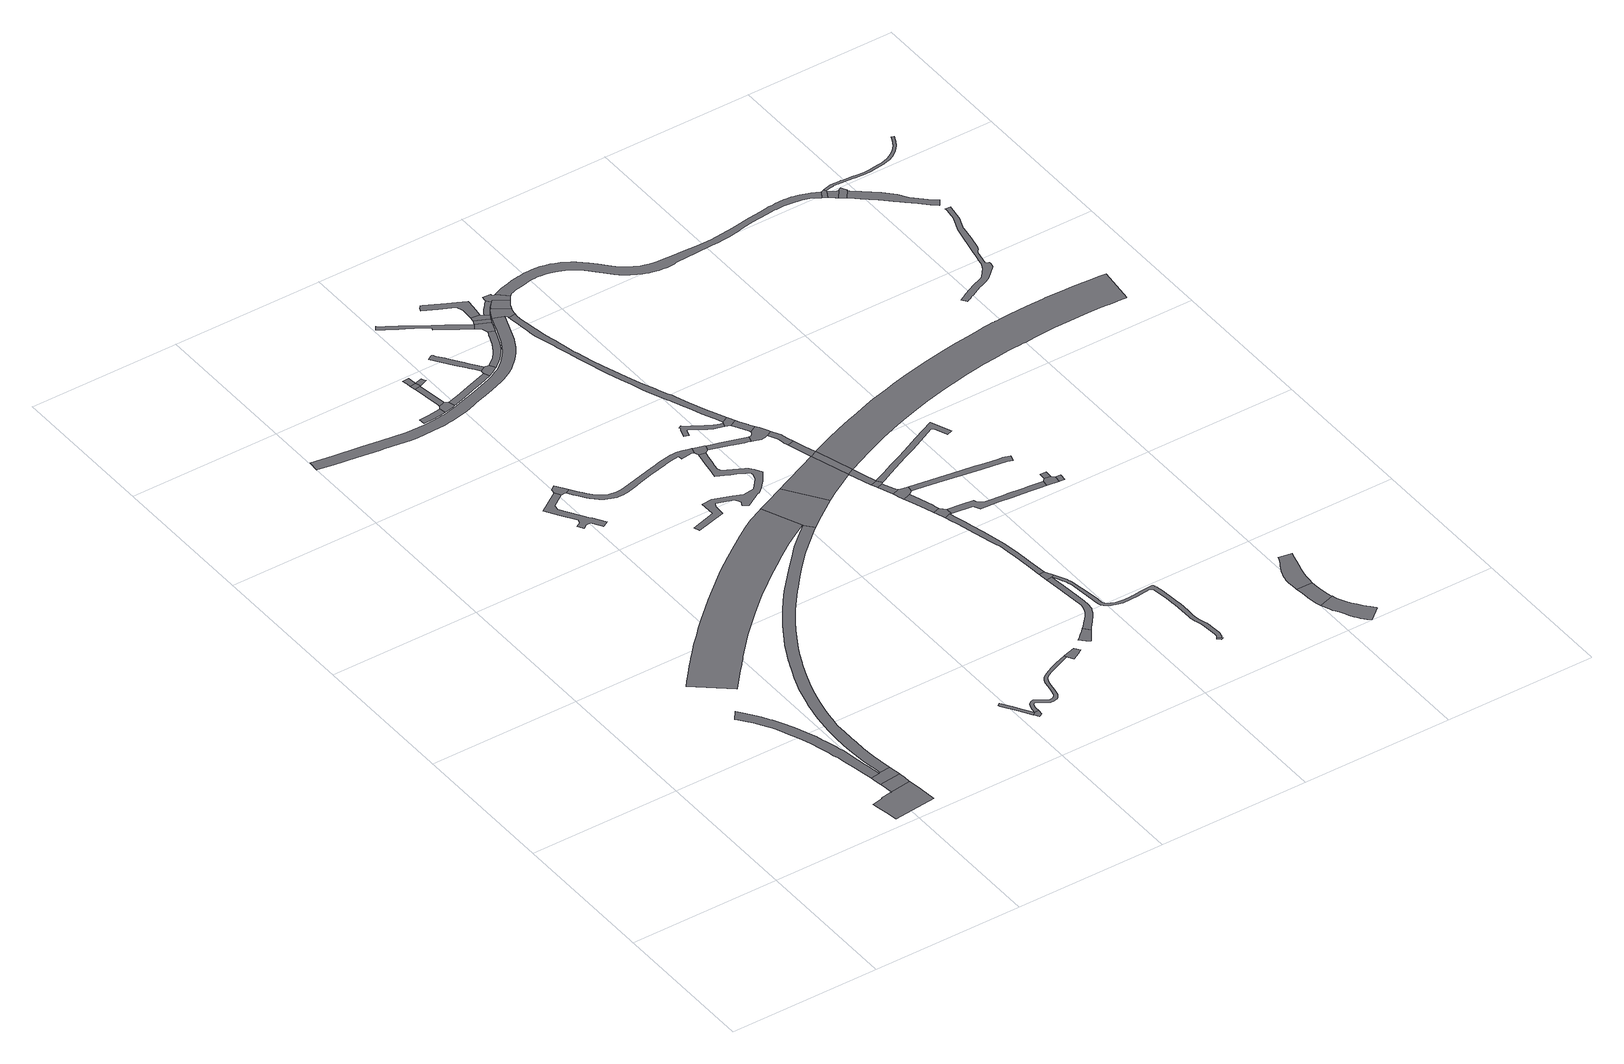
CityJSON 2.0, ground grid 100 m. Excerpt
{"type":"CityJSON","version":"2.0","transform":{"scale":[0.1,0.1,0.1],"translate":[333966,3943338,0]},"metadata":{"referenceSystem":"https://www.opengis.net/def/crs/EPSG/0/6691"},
"CityObjects":{
"road1":{"type":"Road","geometry":[{"type":"MultiSurface","lod":"1","boundaries":[[[0,1,2,3,4,5,6,7,8,9,10,11,12,13,14,15,16,17,18]]]}]},
"road2":{"type":"Road","geometry":[{"type":"MultiSurface","lod":"1","boundaries":[[[19,20,21,22,23,24,25,26,27,28,29,30,31,32,33,34,35,36,37,38,39,40,41,42,43,44,45,46,47,48,49,50,51,52,53,54,55,56,57,58,59,60,61,62]]]}]},
"road3":{"type":"Road","attributes":{"function":"1","RoadStructureAttribute.sectionType":"1"},"geometry":[{"type":"MultiSurface","lod":"1","boundaries":[[[7,63,64,65,66,67,68,8]]]}]},
"road4":{"type":"Road","geometry":[{"type":"MultiSurface","lod":"1","boundaries":[[[69,70,71,72,42,41,73,66,65,74,75]]]}]},
"road5":{"type":"Road","attributes":{"function":"1","RoadStructureAttribute.sectionType":"1"},"geometry":[{"type":"MultiSurface","lod":"1","boundaries":[[[76,77,78,79,80,81,82,83,84,85,86,87,88,89,90,91,92,93,94,95,96,97,98,99,100,101,102,103,104,105,106,107,108,109,110,111,112,113,114,115,116,117,118]]]}]},
"road6":{"type":"Road","attributes":{"function":"1","RoadStructureAttribute.sectionType":"1"},"geometry":[{"type":"MultiSurface","lod":"1","boundaries":[[[119,120,121,122,123,124,125,126,127,128,129,130,131,132,133,134,135,136,137,138,139,140,141,142,143,144,145,146,147,148,149,150,151,152,153,154,155,156,157,158,159,160,161,162,163,164,165,166,167,168,169,170,171,172,173,174,175,176,177,178,179,180,181,182,183,184,185,186,187,188,189,69,75]]]}]},
"road7":{"type":"Road","attributes":{"RoadStructureAttribute.sectionType":"1"},"geometry":[{"type":"MultiSurface","lod":"1","boundaries":[[[190,191,192,193,194,195,196,197,198,199,200,201,202,203,204,205,206,207]]]}]},
"road8":{"type":"Road","geometry":[{"type":"MultiSurface","lod":"1","boundaries":[[[208,207,206,209,210,211,212,213,214,215]]]}]},
"road9":{"type":"Road","attributes":{"RoadStructureAttribute.sectionType":"1"},"geometry":[{"type":"MultiSurface","lod":"1","boundaries":[[[216,217,218,219,220,221,222,223,224,225,226]]]}]},
"road10":{"type":"Road","attributes":{"RoadStructureAttribute.sectionType":"1"},"geometry":[{"type":"MultiSurface","lod":"1","boundaries":[[[227,228,229,230,231,232,233,234,235,236,237]]]}]},
"road11":{"type":"Road","geometry":[{"type":"MultiSurface","lod":"1","boundaries":[[[238,239,240,241,216,226]]]}]},
"road12":{"type":"Road","attributes":{"RoadStructureAttribute.sectionType":"1"},"geometry":[{"type":"MultiSurface","lod":"1","boundaries":[[[242,243,244,245,246,247,248,249,250,251,252,253,254,255,256,257,258,259,260,261,262,263,264,265,266,267,268,269,270,271,272,273,274,275,276,277,278,279,280,281,282,283,284,285,286,287,288,289,290,291,292,293,294,295,296,297,298,299,300,301,302,303,304,305,306,307,308,309,310,311,312,313,314,315,316,317,318,319,320,321,322,323]]]}]},
"road13":{"type":"Road","geometry":[{"type":"MultiSurface","lod":"1","boundaries":[[[324,325,326,231,230,327,328,329]]]}]},
"road14":{"type":"Road","attributes":{"RoadStructureAttribute.sectionType":"1"},"geometry":[{"type":"MultiSurface","lod":"1","boundaries":[[[330,331,332,333,326,325,334,335]]]}]},
"road15":{"type":"Road","geometry":[{"type":"MultiSurface","lod":"1","boundaries":[[[334,336,337,338,335]]]}]},
"road16":{"type":"Road","attributes":{"RoadStructureAttribute.sectionType":"1"},"geometry":[{"type":"MultiSurface","lod":"1","boundaries":[[[339,340,341,342,338,337]]]}]},
"road17":{"type":"Road","geometry":[{"type":"MultiSurface","lod":"1","boundaries":[[[336,343,344,345,346,337]]]}]},
"road18":{"type":"Road","attributes":{"RoadStructureAttribute.sectionType":"1"},"geometry":[{"type":"MultiSurface","lod":"1","boundaries":[[[347,348,349,350,351,352,353,354,355,356,357,358,359,360,361,362,363,364,365,366,367,368,369,370,371,372,373,374,375,376,377,378,379,380,381,216,241,382,383,384,385,386,387,388,389,390,391,392,393,394,395,396,397,398,399,400,401,402,403,404,405,406,407,408,409,410,411]]]}]},
"road19":{"type":"Road","attributes":{"RoadStructureAttribute.sectionType":"1"},"geometry":[{"type":"MultiSurface","lod":"1","boundaries":[[[211,412,413,414,415,416,417,418,419,420,421,422,423,424,425,426,427,428,429,430,431,432,433,434,435,436,437,438,439,440,441,442,443,444,445,446,447,448,449,450,451,452,453,454,455,456,457,458,459,460,461,462,463,464,465,466,467,468,469,470,471,472,473,212]]]}]},
"road20":{"type":"Road","attributes":{"RoadStructureAttribute.sectionType":"1"},"geometry":[{"type":"MultiSurface","lod":"1","boundaries":[[[474,475,476,477,478,479,480,481,482,483,484,485,324,329]]]}]},
"road21":{"type":"Road","attributes":{"RoadStructureAttribute.sectionType":"1"},"geometry":[{"type":"MultiSurface","lod":"1","boundaries":[[[486,487,488,489,490,491,492,493,494,495,496,497,498,499,500,501,502,503]]]}]},
"road22":{"type":"Road","geometry":[{"type":"MultiSurface","lod":"1","boundaries":[[[504,505,506,507,508,509,510,511,512,513,514,515,516,517,518,519,520,521,522,523,524,525,526,527,528,529,530,531,532,533,534,535,536,537,538,539,540,541,542,543,544,545,546,547,548,549,550]]]}]},
"road23":{"type":"Road","geometry":[{"type":"MultiSurface","lod":"1","boundaries":[[[502,481,480,551,552,553,554,503]]]}]},
"road24":{"type":"Road","geometry":[{"type":"MultiSurface","lod":"1","boundaries":[[[555,556,557,558,347,411,559]]]}]},
"road25":{"type":"Road","attributes":{"RoadStructureAttribute.sectionType":"1"},"geometry":[{"type":"MultiSurface","lod":"1","boundaries":[[[560,561,562,563,564,565,566,567,568,569,570,571,572,573,574,575,576,577,578,579,580,581,582,583,584,585,586,587,588]]]}]},
"road26":{"type":"Road","geometry":[{"type":"MultiSurface","lod":"1","boundaries":[[[589,76,118,590,591,592,157,156,593,594,595,596]]]}]},
"road27":{"type":"Road","attributes":{"RoadStructureAttribute.sectionType":"1"},"geometry":[{"type":"MultiSurface","lod":"1","boundaries":[[[597,598,599,600,601,602,603,604,605,606,607,608,609,610,611,612,613,614,615,616,617,618,619,620,621,622,554,553]]]}]},
"road28":{"type":"Road","geometry":[{"type":"MultiSurface","lod":"1","boundaries":[[[623,624,446,445,625,550,549,626,627]]]}]},
"road29":{"type":"Road","geometry":[{"type":"MultiSurface","lod":"1","boundaries":[[[628,629,630,631,632,633,634,635,636,637,638]]]}]},
"road30":{"type":"Road","attributes":{"RoadStructureAttribute.sectionType":"1"},"geometry":[{"type":"MultiSurface","lod":"1","boundaries":[[[639,640,641,642,643,644,645,646,647,648,649,650,651,652,653,654,655,656,657]]]}]},
"road31":{"type":"Road","geometry":[{"type":"MultiSurface","lod":"1","boundaries":[[[588,587,658,609,608,659,660]]]}]},
"road32":{"type":"Road","attributes":{"RoadStructureAttribute.sectionType":"1"},"geometry":[{"type":"MultiSurface","lod":"1","boundaries":[[[626,661,662,663,664,665,666,667,668,669,670,671,627]]]}]},
"road33":{"type":"Road","attributes":{"RoadStructureAttribute.sectionType":"1"},"geometry":[{"type":"MultiSurface","lod":"1","boundaries":[[[672,673,588,660]]]}]},
"road34":{"type":"Road","attributes":{"RoadStructureAttribute.sectionType":"1"},"geometry":[{"type":"MultiSurface","lod":"1","boundaries":[[[674,675,676,677,678,679,680,681,682,683,684,685,686,687,688,689,690,691,692,693,694,695,696,697,698,699,700]]]}]},
"road35":{"type":"Road","geometry":[{"type":"MultiSurface","lod":"1","boundaries":[[[656,701,673,672,702,703,704,657]]]}]},
"road36":{"type":"Road","attributes":{"function":"1","RoadStructureAttribute.sectionType":"1"},"geometry":[{"type":"MultiSurface","lod":"1","boundaries":[[[595,705,706,707,708,709,710,711,712,708,713,714,715,716,596]]]}]},
"road37":{"type":"Road","attributes":{"RoadStructureAttribute.sectionType":"1"},"geometry":[{"type":"MultiSurface","lod":"1","boundaries":[[[717,718,719,720,721,722,723,704,703,724,725,726,727,728,729,730]]]}]},
"road38":{"type":"Road","geometry":[{"type":"MultiSurface","lod":"1","boundaries":[[[731,732,733,323,322,734,735,736,737,738,739,740,741,742,743]]]}]},
"road39":{"type":"Road","attributes":{"RoadStructureAttribute.sectionType":"1"},"geometry":[{"type":"MultiSurface","lod":"1","boundaries":[[[744,745,746,747,748,749,750,751,752,753,754,755,756,757,758,759,760,761,762,763,764,765,766,767,768,769,770,771,772,773,774,739,738,775,776,777,778,779,780,781,782,783,784,785,786,787,788,789,790,791,792,793,794,795,796,797,798,799,800,801,802,803,804,805,806,807,808,809,810,811,812,813,814,815]]]}]},
"road40":{"type":"Road","geometry":[{"type":"MultiSurface","lod":"1","boundaries":[[[699,816,817,818,815,814,819,820,821,700]]]}]},
"road41":{"type":"Road","attributes":{"RoadStructureAttribute.sectionType":"1"},"geometry":[{"type":"MultiSurface","lod":"1","boundaries":[[[822,823,824,825,817,816,826,827,828,829]]]}]},
"road42":{"type":"Road","geometry":[{"type":"MultiSurface","lod":"1","boundaries":[[[830,831,832,822,829,833,834,835,836,837,838,839,666,665,840,841,842,843]]]}]},
"road43":{"type":"Road","geometry":[{"type":"MultiSurface","lod":"1","boundaries":[[[844,845,846,847,848,849,850]]]}]},
"road44":{"type":"Road","attributes":{"RoadStructureAttribute.sectionType":"1"},"geometry":[{"type":"MultiSurface","lod":"1","boundaries":[[[851,852,853,854,855,856,857,743,742]]]}]},
"road45":{"type":"Road","attributes":{"RoadStructureAttribute.sectionType":"1"},"geometry":[{"type":"MultiSurface","lod":"1","boundaries":[[[849,848,858,859,860,861,862,863,864,865,866,867,868,869,870,628,638,871,872,873,874,875,876,877,878,879,880,881,882,883,884,849,885,886,887,888,889,890,891,892,893,894,895,896,897,898,899,900,901,902,903,904,905,906,907,908,909,910,911,912,913,914,915,916,917,918,919,920,921,922,923,924,925,926,927,928,929,930,931,932,933,934,935,936,937,938,939,940,941,942,943,944,945,946,947,948,949,950,951,952,953,954,955,956,957,958,959,960,961,962,963,964,965,966,967,968,969,970,971,972,973,974,975,976,977,978,979,980,981,982,983,984,985,986,987,988,850]]]}]},
"road46":{"type":"Road","attributes":{"RoadStructureAttribute.sectionType":"1"},"geometry":[{"type":"MultiSurface","lod":"1","boundaries":[[[989,990,991,992,993,994,995,996,997,998,999,1000,845,844,1001,1002,1003,1004,1005,1006,1007,1008,1009,1010,1011,1012]]]}]},
"road47":{"type":"Road","attributes":{"RoadStructureAttribute.sectionType":"1"},"geometry":[{"type":"MultiSurface","lod":"1","boundaries":[[[1013,1014,1015,1016,843,842,1017,1018,1019,1020]]]}]},
"road48":{"type":"Road","attributes":{"RoadStructureAttribute.sectionType":"7"},"geometry":[{"type":"MultiSurface","lod":"1","boundaries":[[[1021,1022,713,1023,1024,1025,1013,1020]]]}]},
"road49":{"type":"Road","geometry":[{"type":"MultiSurface","lod":"1","boundaries":[[[1026,1027,1028,1029,1030,1031,1032,1033,1034,730,729,1035,855,854,1036,1037,1038]]]}]},
"road50":{"type":"Road","geometry":[{"type":"MultiSurface","lod":"1","boundaries":[[[712,1023,713,708]]]}]},
"road51":{"type":"Road","geometry":[{"type":"MultiSurface","lod":"1","boundaries":[[[709,1039,1040,1041,1042,1043,710]]]}]},
"road52":{"type":"Road","attributes":{"RoadStructureAttribute.sectionType":"1"},"geometry":[{"type":"MultiSurface","lod":"1","boundaries":[[[1044,1045,1046,1042,1041,1047]]]}]},
"road53":{"type":"Road","attributes":{"RoadStructureAttribute.sectionType":"1"},"geometry":[{"type":"MultiSurface","lod":"1","boundaries":[[[1048,1049,1050,1051,1052,1053,1054,1055,1056]]]}]},
"road54":{"type":"Road","geometry":[{"type":"MultiSurface","lod":"1","boundaries":[[[1011,1057,1058,1052,1051,1059,1012]]]}]},
"road55":{"type":"Road","geometry":[{"type":"MultiSurface","lod":"1","boundaries":[[[1060,1061,1048,1056,1062,1063,1064,1065,1044,1047]]]}]},
"road56":{"type":"Road","geometry":[{"type":"MultiSurface","lod":"1","boundaries":[[[1066,1067,932,931,1068,1069]]]}]},
"road57":{"type":"Road","attributes":{"RoadStructureAttribute.sectionType":"1"},"geometry":[{"type":"MultiSurface","lod":"1","boundaries":[[[1070,1071,1072,1073,1074,1075,1076,1077,1078,1079,1080,1058,1057,1081,1082,1083,1084,1085,1086,1087,1088,1089,1090]]]}]},
"road58":{"type":"Road","attributes":{"RoadStructureAttribute.sectionType":"1"},"geometry":[{"type":"MultiSurface","lod":"1","boundaries":[[[1043,1091,1092,1093,1094,1095,1096,1097,1098,1099,1100,1101,1102,1103,1104,1105,1106,1107,1108,710]]]}]},
"road59":{"type":"Road","attributes":{"RoadStructureAttribute.sectionType":"1"},"geometry":[{"type":"MultiSurface","lod":"1","boundaries":[[[1063,1109,1110,1111,1112,1113,1114,1115,1116,1117,1118,1119,1120,1121,1122,1123,1064]]]}]},
"road60":{"type":"Road","geometry":[{"type":"MultiSurface","lod":"1","boundaries":[[[1124,1125,1126,1127,1128,1070,1090,1129]]]}]},
"road61":{"type":"Road","geometry":[{"type":"MultiSurface","lod":"1","boundaries":[[[1130,1131,1126,1125]]]}]},
"road62":{"type":"Road","attributes":{"RoadStructureAttribute.sectionType":"1"},"geometry":[{"type":"MultiSurface","lod":"1","boundaries":[[[1132,1133,1134,1124,1129]]]}]},
"road63":{"type":"Road","attributes":{"function":"2"},"geometry":[{"type":"MultiSurface","lod":"1","boundaries":[[[1135,1136,1137,1138,1139,1140,1141,1142,1143,1144,1145,1146,1147,1148]]]}]},
"road64":{"type":"Road","attributes":{"function":"2","RoadStructureAttribute.sectionType":"7"},"geometry":[{"type":"MultiSurface","lod":"1","boundaries":[[[1149,1150,1151,1152,1153,1154,1155,1156,1157,1158,1159,1160,1161,1162,1163,1164,1165,1166,1167,1168,1169,1170,1171,1172,1173,1174,1143,1142]]]}]},
"road65":{"type":"Road","attributes":{"function":"2","RoadStructureAttribute.sectionType":"7"},"geometry":[{"type":"MultiSurface","lod":"1","boundaries":[[[1175,1176,1177,1178,1179,1180,1181,1182,1183,1184,1185,1186,1187,1188,1189,1190,1148,1147,1191,1192,1193,1194,1195,1196,1197,1198]]]}]},
"road66":{"type":"Road","attributes":{"RoadStructureAttribute.sectionType":"1"},"geometry":[{"type":"MultiSurface","lod":"1","boundaries":[[[1199,1200,1201,1202,1203,1204,1205,1206,1207,1208,1209,1210,1211,1212,1213,1214,1215,1216,1217,1218,1219,1220,1221,1222,1223,1224,1225,1226,1227,1228,1229,1230,1231,1232,1233,1234,1235,1236,1237,1238,1239,1240,1241,1242,1243,1244,1245,1246,1247,1248,1249,1250,1251,1252,1253,1254,1255,1256,1257,1258,1259,1260,1261,1262,1263,1264,1265,1266,1267,1268,1269,1270,1271,1272,1273,1274,1275,1276,1277,1278,1279,1280,1281,1282,1283,1284,1285,1286,1287,1288,1289,1290,1291,1292,1293,1294,1295,1296,1297,1298,1299,1300,1301,1302,1303,1304,1305,1306,1307,1308,1309,1310,1311,1312,1313,1314,1315,1316,1317,1318,1319,1320,1321,1322,1323,1324,1325,1026,1038]]]}]},
"road67":{"type":"Road","attributes":{"function":"1","RoadStructureAttribute.sectionType":"1"},"geometry":[{"type":"MultiSurface","lod":"1","boundaries":[[[1326,1327,1328,1329,1330,1331,1332,1333,1334,1335,1336,1337,1338,1339,1340,1341,1342,1343,1344,1345,1346,1347,1348,1349,1350,1351,1352,1353,1354,1355,1356,1357,1358,1359,1360,1361,1023,712,1362,1363,1364,1365,1366,1367,1368,1369,1370,1371,1372,1373,1374,1375,1376,1377,1378,1379,1380,1381,1382,1383,1384,1385,1386,1387,1388,1389,1390,1391,1392,1393,1394,1395,1396]]]}]},
"road68":{"type":"Road","geometry":[{"type":"MultiSurface","lod":"1","boundaries":[[[1397,1398,1399,1264,1263,1400,1401]]]}]},
"road69":{"type":"Road","attributes":{"RoadStructureAttribute.sectionType":"1"},"geometry":[{"type":"MultiSurface","lod":"1","boundaries":[[[1400,1402,1403,1404,1405,1406,1407,1408,1401]]]}]},
"road70":{"type":"Road","attributes":{"RoadStructureAttribute.sectionType":"1"},"geometry":[{"type":"MultiSurface","lod":"1","boundaries":[[[1409,1410,1411,1412,1413,1414,1415,1416,1417,1418,1419,1420,1421,1422,1423,1424,1425,1426,1427,1428,1429,1430,1431,1432,1433,1434,1435,1436,1437,1438,1439,1440,1441,1442,1443,1444,1445,1446,1447,1448,1449,1450,1451,1452,1453,1454,1455,1456,1457,1458,1459,1460,1461,1462,1463,1464,1465,1466,1467,1468,1469,1470,1471,1472,1473]]]}]},
"road71":{"type":"Road","geometry":[{"type":"MultiSurface","lod":"1","boundaries":[[[1474,1475,1476,1477,1478,1407,1406,1479,1480,1481]]]}]},
"road72":{"type":"Road","attributes":{"RoadStructureAttribute.sectionType":"1"},"geometry":[{"type":"MultiSurface","lod":"1","boundaries":[[[1480,1482,1483,1484,1485,1486,1487,1488,1489,1490,1491,1492,1493,1494,1495,1496,1497,1498,1499,1500,1501,1502,1503,1504,1505,1506,1481]]]}]},
"road73":{"type":"Road","attributes":{"RoadStructureAttribute.sectionType":"1"},"geometry":[{"type":"MultiSurface","lod":"1","boundaries":[[[1507,1508,1509,1510,1511,1512,1513,1514,1515,1516,1517,1518,1519,1520,1521,1522,1523,1524,1525,1526,1527,1528,1529,1530,1531,1532,1533,1534,1535,1536,1537,1538,1539,1540,1541,1542,1543,1544,1545,1546,1547,1548,1549,1550,1551,1552,1553,1554,1555,1398,1397]]]}]}
},
"vertices":[
[857,251,0],[865,207,0],[874,147,0],[885,72,0],[886,66,0],[1172,99,0],[1159,212,0],[1148,303,0],[1009,287,0],[1007,282,0],[1005,281,0],[1002,281,0],[1000,283,0],[929,271,0],[930,267,0],[930,264,0],[928,263,0],[926,263,0],[924,264,0],
[653,1345,0],[666,1330,0],[694,1296,0],[723,1257,0],[748,1219,0],[771,1179,0],[772,1178,0],[792,1139,0],[811,1101,0],[829,1056,0],[849,1008,0],[864,967,0],[882,915,0],[903,847,0],[918,788,0],[923,765,0],[926,754,0],[932,731,0],[935,720,0],[946,664,0],[963,580,0],[974,516,0],[984,457,0],[1047,467,0],[1040,509,0],[1034,548,0],[1027,582,0],[1018,639,0],[1005,725,0],[998,755,0],[992,780,0],[987,802,0],[965,881,0],[957,904,0],[944,949,0],[921,1013,0],[890,1089,0],[857,1157,0],[826,1217,0],[816,1233,0],[791,1277,0],[760,1322,0],[725,1369,0],[696,1403,0],
[1146,319,0],[1144,350,0],[1140,392,0],[997,379,0],[1001,357,0],[1008,297,0],
[1057,468,0],[1056,466,0],[1052,465,0],[1049,466,0],[988,434,0],[1139,398,0],[1129,477,0],
[1881,2842,0],[1865,2835,0],[1777,2794,0],[1717,2758,0],[1637,2704,0],[1536,2632,0],[1472,2587,0],[1372,2513,0],[1200,2368,0],[1158,2332,0],[1098,2276,0],[1023,2207,0],[960,2147,0],[914,2101,0],[855,2042,0],[804,1988,0],[768,1949,0],[762,1942,0],[719,1893,0],[676,1844,0],[628,1789,0],[600,1754,0],[826,1566,0],[880,1629,0],[934,1691,0],[971,1732,0],[983,1747,0],[1006,1772,0],[1018,1787,0],[1117,1893,0],[1159,1937,0],[1259,2033,0],[1299,2072,0],[1369,2134,0],[1430,2188,0],[1492,2238,0],[1565,2295,0],[1659,2366,0],[1732,2419,0],[1829,2486,0],[1904,2533,0],[1984,2582,0],[1991,2585,0],
[1118,555,0],[1111,612,0],[1104,706,0],[1103,777,0],[1103,823,0],[1103,894,0],[1104,965,0],[1112,1028,0],[1118,1071,0],[1127,1123,0],[1143,1196,0],[1155,1244,0],[1174,1313,0],[1194,1372,0],[1221,1445,0],[1236,1481,0],[1262,1541,0],[1265,1548,0],[1298,1616,0],[1305,1632,0],[1325,1673,0],[1355,1725,0],[1392,1787,0],[1408,1816,0],[1452,1883,0],[1472,1912,0],[1494,1943,0],[1507,1961,0],[1540,2005,0],[1619,2102,0],[1647,2135,0],[1709,2205,0],[1755,2257,0],[1855,2362,0],[1868,2372,0],[1947,2444,0],[2011,2498,0],[2042,2523,0],[1994,2581,0],[1910,2509,0],[1839,2445,0],[1767,2369,0],[1707,2307,0],[1558,2143,0],[1504,2077,0],[1454,2012,0],[1372,1895,0],[1325,1819,0],[1279,1741,0],[1234,1653,0],[1217,1616,0],[1201,1582,0],[1199,1577,0],[1174,1517,0],[1150,1460,0],[1127,1401,0],[1114,1363,0],[1083,1246,0],[1073,1210,0],[1064,1165,0],[1056,1122,0],[1048,1075,0],[1044,1040,0],[1034,952,0],[1029,863,0],[1028,799,0],[1028,794,0],[1029,734,0],[1038,614,0],[1046,558,0],[1051,516,0],
[850,3541,0],[905,3455,0],[966,3358,0],[959,3331,0],[927,3312,0],[951,3278,0],[980,3297,0],[1009,3295,0],[1035,3254,0],[1048,3234,0],[1053,3226,0],[1093,3251,0],[1043,3326,0],[1036,3336,0],[927,3504,0],[929,3540,0],[1019,3603,0],[995,3640,0],
[1001,3673,0],[1029,3603,0],[1039,3603,0],[1052,3601,0],[1083,3622,0],[1076,3632,0],[1040,3683,0],[1032,3695,0],
[2099,415,0],[2051,487,0],[2023,531,0],[2009,556,0],[1987,584,0],[1979,597,0],[1969,590,0],[1961,585,0],[1968,574,0],[2030,475,0],[2077,401,0],
[820,4594,0],[853,4597,0],[889,4601,0],[908,4605,0],[900,4649,0],[876,4645,0],[842,4641,0],[816,4637,0],[810,4636,0],[750,4633,0],[751,4590,0],
[2081,396,0],[2100,365,0],[2124,380,0],[2126,414,0],
[1612,5133,0],[1597,5094,0],[1582,5049,0],[1578,5038,0],[1564,5002,0],[1543,4953,0],[1520,4909,0],[1500,4876,0],[1476,4845,0],[1457,4823,0],[1431,4798,0],[1417,4786,0],[1405,4776,0],[1375,4754,0],[1351,4741,0],[1320,4725,0],[1281,4708,0],[1223,4689,0],[1152,4665,0],[1052,4633,0],[996,4614,0],[936,4599,0],[892,4590,0],[878,4589,0],[860,4587,0],[832,4583,0],[820,4582,0],[746,4578,0],[665,4580,0],[612,4581,0],[541,4590,0],[463,4601,0],[328,4621,0],[155,4646,0],[9,4669,0],[3,4592,0],[9,4592,0],[110,4575,0],[258,4553,0],[405,4533,0],[426,4531,0],[569,4509,0],[594,4507,0],[629,4504,0],[684,4503,0],[760,4505,0],[791,4505,0],[845,4509,0],[882,4514,0],[896,4516,0],[954,4529,0],[1015,4542,0],[1051,4555,0],[1058,4557,0],[1075,4563,0],[1103,4572,0],[1154,4589,0],[1165,4592,0],[1248,4621,0],[1296,4637,0],[1330,4650,0],[1358,4661,0],[1381,4673,0],[1408,4687,0],[1423,4697,0],[1433,4705,0],[1445,4713,0],[1464,4728,0],[1493,4755,0],[1500,4762,0],[1516,4777,0],[1533,4797,0],[1551,4821,0],[1568,4844,0],[1568,4845,0],[1582,4864,0],[1593,4883,0],[1603,4901,0],[1615,4926,0],[1661,5045,0],[1693,5130,0],[1622,5159,0],
[977,4666,0],[955,4682,0],[915,4669,0],[932,4609,0],[973,4619,0],[991,4625,0],
[891,4856,0],[900,4787,0],[905,4745,0],[914,4687,0],[928,4881,0],[888,4875,0],
[933,4885,0],[921,4919,0],[882,4914,0],
[920,4930,0],[916,4981,0],[873,4978,0],[878,4942,0],
[985,4906,0],[982,4912,0],[972,4936,0],[938,4925,0],
[2533,743,0],[2459,714,0],[2453,712,0],[2434,703,0],[2414,694,0],[2378,677,0],[2341,656,0],[2334,652,0],[2327,646,0],[2320,638,0],[2314,628,0],[2308,614,0],[2304,602,0],[2298,566,0],[2290,530,0],[2281,492,0],[2278,482,0],[2273,475,0],[2266,469,0],[2259,465,0],[2247,462,0],[2239,462,0],[2229,464,0],[2218,468,0],[2172,504,0],[2163,509,0],[2156,510,0],[2151,510,0],[2145,510,0],[2135,505,0],[2126,499,0],[2117,489,0],[2113,481,0],[2107,468,0],[2102,446,0],[2127,450,0],[2132,469,0],[2134,474,0],[2137,479,0],[2143,482,0],[2148,485,0],[2155,486,0],[2160,484,0],[2198,454,0],[2212,445,0],[2226,438,0],[2232,436,0],[2241,435,0],[2249,436,0],[2263,438,0],[2275,443,0],[2284,449,0],[2291,458,0],[2300,472,0],[2311,518,0],[2321,587,0],[2329,611,0],[2337,626,0],[2342,633,0],[2349,638,0],[2364,647,0],[2385,659,0],[2410,671,0],[2435,682,0],[2540,725,0],
[1076,3565,0],[1095,3538,0],[1117,3506,0],[1123,3498,0],[1135,3483,0],[1154,3463,0],[1174,3445,0],[1199,3428,0],[1215,3420,0],[1235,3412,0],[1252,3406,0],[1269,3402,0],[1283,3400,0],[1310,3399,0],[1357,3408,0],[1361,3409,0],[1375,3412,0],[1391,3416,0],[1426,3426,0],[1458,3435,0],[1510,3450,0],[1561,3463,0],[1606,3473,0],[1629,3479,0],[1647,3483,0],[1687,3492,0],[1719,3499,0],[1747,3504,0],[1772,3506,0],[1775,3479,0],[1828,3486,0],[1847,3487,0],[1862,3483,0],[1863,3481,0],[1876,3522,0],[1855,3528,0],[1825,3536,0],[1791,3543,0],[1783,3544,0],[1776,3544,0],[1769,3544,0],[1761,3544,0],[1736,3542,0],[1713,3539,0],[1679,3533,0],[1646,3526,0],[1620,3520,0],[1595,3513,0],[1345,3449,0],[1324,3445,0],[1297,3444,0],[1277,3445,0],[1264,3447,0],[1245,3451,0],[1226,3458,0],[1220,3461,0],[1204,3473,0],[1184,3489,0],[1168,3505,0],[1145,3534,0],[1130,3553,0],[1112,3579,0],
[1052,4645,0],[1084,4655,0],[1152,4678,0],[1184,4689,0],[1224,4702,0],[1270,4718,0],[1307,4732,0],[1293,4771,0],[1284,4768,0],[1176,4732,0],[1114,4710,0],[1052,4691,0],
[1289,4878,0],[1273,4900,0],[1261,4917,0],[1252,4930,0],[1204,4996,0],[1191,5014,0],[1159,5058,0],[1150,5071,0],[1144,5078,0],[1134,5072,0],[1109,5055,0],[1133,5025,0],[1202,4927,0],[1247,4866,0],[1254,4857,0],[1275,4827,0],[1297,4798,0],[1331,4818,0],
[1858,3362,0],[1846,3289,0],[1841,3260,0],[1840,3255,0],[1837,3239,0],[1864,3226,0],[1878,3218,0],[1885,3215,0],[1921,3198,0],[1951,3184,0],[1998,3158,0],[2024,3145,0],[2028,3128,0],[2015,3088,0],[2012,3085,0],[1954,3018,0],[1880,3005,0],[1818,3031,0],[1703,3077,0],[1631,3070,0],[1633,2968,0],[1470,2919,0],[1482,2880,0],[1682,2935,0],[1684,3008,0],[1697,3034,0],[1808,2996,0],[1827,2960,0],[1814,2930,0],[1846,2905,0],[1954,2970,0],[1958,2967,0],[1996,3000,0],[2039,3048,0],[2042,3053,0],[2085,3115,0],[2060,3163,0],[2039,3188,0],[2022,3197,0],[1898,3260,0],[1886,3286,0],[1894,3323,0],[1898,3341,0],[1910,3407,0],[1913,3417,0],[1918,3443,0],[1874,3451,0],
[1336,4747,0],[1373,4769,0],[1384,4777,0],[1360,4812,0],
[2611,712,0],[2641,732,0],[2618,767,0],[2538,745,0],[2564,685,0],
[1476,5189,0],[1439,5214,0],[1435,5216,0],[1409,5233,0],[1387,5248,0],[1366,5261,0],[1336,5280,0],[1305,5300,0],[1301,5302,0],[1218,5356,0],[1183,5380,0],[1144,5405,0],[1117,5420,0],[1080,5445,0],[1061,5457,0],[1034,5477,0],[1015,5451,0],[1061,5421,0],[1127,5381,0],[1161,5363,0],[1206,5338,0],[1290,5284,0],[1283,5264,0],[1375,5205,0],[1413,5181,0],[1472,5143,0],[1479,5138,0],[1483,5135,0],[1506,5171,0],
[1947,2870,0],[1993,2585,0],[1994,2584,0],[1995,2582,0],[2082,2555,0],[2161,2614,0],[2253,2677,0],[2078,2929,0],
[1395,4784,0],[1402,4790,0],[1418,4803,0],[1444,4826,0],[1467,4851,0],[1484,4872,0],[1505,4904,0],[1519,4929,0],[1532,4955,0],[1558,5017,0],[1570,5050,0],[1572,5055,0],[1531,5070,0],[1524,5052,0],[1520,5043,0],[1508,5014,0],[1497,4987,0],[1487,4964,0],[1472,4936,0],[1454,4906,0],[1438,4883,0],[1426,4868,0],[1417,4858,0],[1411,4853,0],[1404,4847,0],[1388,4833,0],
[1946,3501,0],[1895,3516,0],[1876,3458,0],[1943,3460,0],[1955,3498,0],
[2762,887,0],[2744,870,0],[2730,857,0],[2709,838,0],[2694,824,0],[2690,821,0],[2684,816,0],[2715,784,0],[2738,767,0],[2756,792,0],[2797,849,0],
[1591,5274,0],[1595,5305,0],[1600,5366,0],[1573,5379,0],[1545,5393,0],[1493,5418,0],[1395,5465,0],[1364,5481,0],[1350,5488,0],[1344,5477,0],[1340,5475,0],[1333,5460,0],[1327,5448,0],[1419,5403,0],[1513,5357,0],[1524,5326,0],[1529,5312,0],[1524,5230,0],[1584,5225,0],
[1518,5113,0],[1576,5066,0],[1601,5128,0],
[2073,3420,0],[2093,3414,0],[2154,3394,0],[2171,3389,0],[2192,3383,0],[2205,3424,0],[2195,3427,0],[2192,3428,0],[2092,3458,0],[2035,3475,0],[1999,3485,0],
[1613,5156,0],[1519,5200,0],
[2150,3610,0],[2141,3614,0],[2123,3619,0],[2102,3630,0],[2080,3640,0],[2057,3653,0],[2024,3673,0],[1991,3694,0],[1964,3712,0],[1950,3720,0],[1943,3732,0],[1925,3718,0],[1929,3709,0],[1918,3696,0],[1903,3641,0],[1934,3632,0],[1947,3675,0],[1954,3678,0],[2016,3639,0],[2021,3634,0],[2031,3629,0],[2051,3616,0],[2067,3608,0],[2082,3601,0],[2104,3593,0],[2147,3580,0],[2156,3610,0],
[1522,5206,0],[1627,5183,0],[1630,5188,0],[1600,5205,0],
[2323,2723,0],[2348,2738,0],[2477,2815,0],[2478,2815,0],[2527,2662,0],[2571,2677,0],[2541,2769,0],[2521,2838,0],[2395,3073,0],[2304,3032,0],[2162,2968,0],[2136,2956,0],
[1675,5300,0],[1666,5291,0],[1654,5278,0],[1643,5265,0],[1631,5251,0],[1621,5237,0],[1610,5222,0],[1636,5199,0],[1649,5221,0],[1664,5241,0],[1683,5262,0],[1701,5280,0],[1707,5285,0],[1685,5309,0],
[1656,5222,0],[1642,5198,0],[1625,5166,0],[1698,5127,0],[1702,5123,0],[1704,5120,0],[1705,5114,0],[1706,5109,0],[1753,5115,0],[1756,5132,0],[1759,5146,0],[1764,5163,0],[1668,5238,0],
[2170,3715,0],[2145,3774,0],[2102,3883,0],[2081,3941,0],[2072,3965,0],[2062,3992,0],[2052,4014,0],[2025,4077,0],[2017,4096,0],[1985,4172,0],[1956,4245,0],[1916,4363,0],[1902,4408,0],[1893,4437,0],[1868,4517,0],[1839,4618,0],[1832,4644,0],[1828,4659,0],[1826,4667,0],[1818,4706,0],[1809,4754,0],[1804,4777,0],[1795,4815,0],[1785,4867,0],[1776,4916,0],[1773,4936,0],[1762,4996,0],[1756,5036,0],[1756,5040,0],[1752,5066,0],[1752,5094,0],[1708,5093,0],[1709,5076,0],[1713,5042,0],[1715,5023,0],[1719,4991,0],[1723,4950,0],[1727,4913,0],[1733,4880,0],[1743,4843,0],[1754,4800,0],[1768,4751,0],[1776,4721,0],[1780,4708,0],[1787,4679,0],[1795,4648,0],[1818,4563,0],[1842,4477,0],[1860,4415,0],[1874,4368,0],[1905,4273,0],[1929,4202,0],[1952,4134,0],[1965,4097,0],[1983,4048,0],[1997,4016,0],[2016,3972,0],[2025,3950,0],[2031,3936,0],[2048,3897,0],[2054,3882,0],[2060,3866,0],[2073,3832,0],[2092,3788,0],[2105,3751,0],[2121,3718,0],[2139,3675,0],[2149,3652,0],[2155,3639,0],[2160,3629,0],[2162,3623,0],[2203,3642,0],
[2179,3570,0],[2227,3594,0],[2207,3633,0],[2162,3617,0],[2161,3614,0],[2159,3611,0],
[2288,3483,0],[2269,3515,0],[2267,3520,0],[2239,3569,0],[2194,3542,0],[2207,3522,0],[2237,3466,0],[2242,3456,0],
[2325,3417,0],[2307,3451,0],[2302,3461,0],[2241,3452,0],[2240,3446,0],[2237,3440,0],[2232,3433,0],[2226,3428,0],[2221,3425,0],[2214,3424,0],[2253,3364,0],[2279,3367,0],[2297,3373,0],[2338,3394,0],
[2883,1440,0],[2846,1437,0],[2847,1429,0],[2847,1419,0],[2852,1371,0],[2890,1375,0],[2911,1385,0],
[1772,5182,0],[1780,5201,0],[1790,5216,0],[1802,5233,0],[1718,5291,0],[1696,5270,0],[1678,5249,0],
[2864,1249,0],[2867,1215,0],[2877,1118,0],[2881,1071,0],[2878,1050,0],[2874,1035,0],[2867,1014,0],[2859,999,0],[2854,991,0],[2843,975,0],[2824,951,0],[2797,923,0],[2776,899,0],[2808,863,0],[2847,911,0],[2873,945,0],[2893,973,0],[2905,996,0],[2910,1008,0],[2914,1026,0],[2917,1041,0],[2916,1056,0],[2915,1088,0],[2910,1143,0],[2898,1274,0],[2894,1320,0],[2891,1350,0],[2907,1343,0],[2922,1311,0],[2931,1291,0],[2935,1279,0],[2941,1257,0],[2943,1244,0],[2946,1232,0],[2968,1027,0],[2969,1019,0],[2973,1007,0],[2977,1002,0],[2984,994,0],[2990,987,0],[3000,978,0],[3014,970,0],[3021,967,0],[3031,963,0],[3048,957,0],[3063,953,0],[3076,951,0],[3089,949,0],[3144,949,0],[3189,952,0],[3285,960,0],[3303,942,0],[3303,937,0],[3308,902,0],[3316,844,0],[3320,791,0],[3322,762,0],[3325,628,0],[3325,610,0],[3327,595,0],[3330,579,0],[3333,566,0],[3341,538,0],[3345,526,0],[3346,517,0],[3348,504,0],[3352,467,0],[3356,413,0],[3356,402,0],[3355,397,0],[3353,392,0],[3351,388,0],[3348,382,0],[3345,377,0],[3369,363,0],[3372,368,0],[3377,376,0],[3379,381,0],[3382,390,0],[3383,398,0],[3385,414,0],[3380,470,0],[3376,508,0],[3374,521,0],[3372,532,0],[3360,573,0],[3357,585,0],[3355,600,0],[3353,612,0],[3353,628,0],[3356,678,0],[3353,755,0],[3350,793,0],[3345,847,0],[3335,924,0],[3333,941,0],[3330,956,0],[3325,969,0],[3325,971,0],[3322,978,0],[3319,983,0],[3316,984,0],[3303,983,0],[3236,976,0],[3177,971,0],[3165,970,0],[3153,969,0],[3146,968,0],[3129,968,0],[3114,968,0],[3095,970,0],[3075,973,0],[3056,977,0],[3043,981,0],[3029,986,0],[3021,990,0],[3014,994,0],[3009,998,0],[3002,1004,0],[2998,1009,0],[2994,1013,0],[2992,1020,0],[2992,1028,0],[2989,1060,0],[2978,1152,0],[2962,1255,0],[2959,1270,0],[2956,1285,0],[2953,1295,0],[2948,1307,0],[2941,1324,0],
[2705,2163,0],[2714,2129,0],[2727,2082,0],[2760,1954,0],[2791,1839,0],[2802,1796,0],[2807,1780,0],[2814,1743,0],[2820,1696,0],[2826,1644,0],[2829,1613,0],[2839,1515,0],[2869,1562,0],[2864,1613,0],[2859,1664,0],[2853,1705,0],[2844,1781,0],[2832,1833,0],[2805,1944,0],[2786,2022,0],[2773,2075,0],[2755,2140,0],[2742,2183,0],[2703,2170,0],
[2391,3249,0],[2380,3285,0],[2368,3338,0],[2361,3350,0],[2329,3314,0],[2334,3287,0],[2338,3264,0],[2345,3233,0],
[2359,3193,0],[2386,3101,0],[2440,3094,0],[2431,3120,0],[2409,3193,0],
[1764,5326,0],[1759,5325,0],[1752,5326,0],[1748,5328,0],[1745,5331,0],[1742,5335,0],[1741,5341,0],[1688,5346,0],[1686,5326,0],[1715,5292,0],[1806,5239,0],[1823,5261,0],[1829,5267,0],
[2527,2660,0],[2530,2661,0],[2544,2621,0],[2582,2634,0],[2593,2641,0],
[2629,2537,0],[2619,2551,0],[2603,2584,0],[2580,2520,0],
[2606,2444,0],[2618,2412,0],[2646,2335,0],[2676,2248,0],[2719,2263,0],[2710,2291,0],[2710,2307,0],[2680,2396,0],[2658,2462,0],
[2750,2183,0],[2752,2230,0],[2683,2226,0],
[2587,2500,0],[2591,2488,0],[2672,2475,0],[2683,2485,0],[2690,2527,0],[2648,2534,0],
[3359,350,0],[3373,356,0],[3341,372,0],[3340,370,0],
[3352,2125,0],[3255,2133,0],[3221,2137,0],[3121,2148,0],[3115,2148,0],[3082,2152,0],[2998,2160,0],[2968,2163,0],[2933,2189,0],[2925,2207,0],[2855,2216,0],[2755,2183,0],[2892,2166,0],[2914,2122,0],[2949,2119,0],[3034,2113,0],[3126,2103,0],[3186,2097,0],[3253,2089,0],[3300,2085,0],[3347,2080,0],
[2597,2643,0],[2615,2652,0],[2679,2683,0],[2830,2754,0],[2899,2786,0],[2955,2812,0],[3102,2883,0],[3117,2877,0],[3151,2791,0],[3188,2803,0],[3134,2938,0],[3055,2904,0],[2981,2867,0],[2901,2828,0],[2814,2787,0],[2725,2748,0],[2649,2712,0],[2572,2677,0],
[2712,2481,0],[2854,2459,0],[2915,2449,0],[3002,2436,0],[3128,2416,0],[3199,2406,0],[3289,2390,0],[3322,2379,0],[3333,2422,0],[3288,2434,0],[3269,2436,0],[3255,2439,0],[3152,2455,0],[3114,2461,0],[3026,2475,0],
[3432,2117,0],[3413,2136,0],[3373,2141,0],[3369,2138,0],[3360,2131,0],[3427,2072,0],
[3416,2184,0],[3376,2185,0],
[3445,2070,0],[3464,2068,0],[3468,2114,0],
[3979,455,0],[3982,430,0],[3987,365,0],[3989,341,0],[3991,326,0],[3994,309,0],[3999,296,0],[4003,279,0],[4106,312,0],[4102,325,0],[4091,374,0],[4085,418,0],[4082,477,0],[3976,480,0],
[4008,263,0],[4027,216,0],[4033,204,0],[4042,188,0],[4056,167,0],[4065,151,0],[4071,141,0],[4086,112,0],[4101,85,0],[4110,69,0],[4122,52,0],[4136,35,0],[4148,22,0],[4155,16,0],[4170,4,0],[4255,78,0],[4251,81,0],[4228,109,0],[4202,143,0],[4179,172,0],[4168,185,0],[4158,200,0],[4142,227,0],[4132,245,0],[4120,273,0],[4113,289,0],
[4057,781,0],[4053,766,0],[4043,746,0],[4032,728,0],[4019,706,0],[4015,699,0],[3997,667,0],[3987,638,0],[3979,614,0],[3978,605,0],[3975,595,0],[3972,579,0],[3971,557,0],[3971,530,0],[3972,517,0],[3975,489,0],[4083,512,0],[4087,541,0],[4091,569,0],[4101,614,0],[4112,656,0],[4121,687,0],[4131,729,0],[4143,766,0],
[1839,5278,0],[1846,5281,0],[1858,5285,0],[1877,5290,0],[1901,5296,0],[1942,5305,0],[1967,5310,0],[1988,5314,0],[2017,5318,0],[2039,5319,0],[2044,5319,0],[2061,5319,0],[2076,5318,0],[2084,5317,0],[2101,5315,0],[2123,5312,0],[2149,5305,0],[2181,5295,0],[2201,5287,0],[2219,5279,0],[2243,5265,0],[2261,5252,0],[2287,5233,0],[2308,5213,0],[2339,5181,0],[2354,5166,0],[2386,5131,0],[2429,5088,0],[2449,5069,0],[2473,5050,0],[2477,5047,0],[2499,5032,0],[2528,5016,0],[2535,5012,0],[2561,5000,0],[2564,4999,0],[2577,4994,0],[2601,4984,0],[2609,4981,0],[2632,4975,0],[2660,4971,0],[2684,4968,0],[2716,4966,0],[2765,4966,0],[2782,4973,0],[2858,4978,0],[2924,4981,0],[3036,4985,0],[3086,4987,0],[3128,4989,0],[3164,4993,0],[3236,5005,0],[3283,5015,0],[3352,5028,0],[3402,5034,0],[3465,5040,0],[3519,5044,0],[3534,5044,0],[3581,5045,0],[3633,5041,0],[3691,5032,0],[3701,5029,0],[3745,5016,0],[3793,4989,0],[3804,4982,0],[3833,5029,0],[3806,5041,0],[3779,5053,0],[3748,5065,0],[3716,5075,0],[3690,5082,0],[3682,5084,0],[3665,5088,0],[3641,5092,0],[3619,5093,0],[3554,5092,0],[3532,5090,0],[3522,5089,0],[3513,5089,0],[3460,5083,0],[3407,5076,0],[3359,5069,0],[3228,5049,0],[3069,5029,0],[2988,5031,0],[2920,5033,0],[2859,5036,0],[2795,5039,0],[2739,5041,0],[2700,5042,0],[2679,5044,0],[2649,5050,0],[2620,5057,0],[2596,5065,0],[2567,5078,0],[2559,5082,0],[2534,5096,0],[2501,5120,0],[2473,5145,0],[2443,5175,0],[2403,5219,0],[2368,5257,0],[2342,5283,0],[2314,5305,0],[2291,5321,0],[2266,5337,0],[2238,5352,0],[2209,5364,0],[2184,5374,0],[2180,5375,0],[2151,5383,0],[2122,5389,0],[2095,5393,0],[2068,5394,0],[2039,5394,0],[2012,5393,0],[1989,5390,0],[1983,5389,0],[1965,5387,0],[1943,5383,0],[1914,5377,0],[1884,5369,0],[1853,5361,0],[1827,5353,0],[1802,5344,0],[1788,5337,0],[1774,5331,0],
[4739,3479,0],[4689,3482,0],[4632,3486,0],[4588,3489,0],[4497,3492,0],[4460,3494,0],[4450,3494,0],[4324,3496,0],[4313,3496,0],[4200,3495,0],[4077,3491,0],[4004,3486,0],[3985,3485,0],[3966,3484,0],[3964,3483,0],[3950,3483,0],[3917,3480,0],[3888,3478,0],[3837,3471,0],[3809,3468,0],[3763,3461,0],[3671,3448,0],[3573,3433,0],[3415,3407,0],[3414,3406,0],[3280,3378,0],[3162,3348,0],[3116,3336,0],[3094,3330,0],[3016,3308,0],[2989,3300,0],[2927,3281,0],[2840,3250,0],[2761,3223,0],[2669,3190,0],[2570,3150,0],[2686,2915,0],[2814,2967,0],[2845,2980,0],[2872,2989,0],[2928,3011,0],[2994,3033,0],[3021,3042,0],[3153,3084,0],[3234,3106,0],[3388,3144,0],[3491,3165,0],[3514,3170,0],[3562,3179,0],[3641,3193,0],[3692,3201,0],[3772,3209,0],[3879,3219,0],[3886,3220,0],[3907,3223,0],[3961,3226,0],[3963,3226,0],[3982,3227,0],[4001,3228,0],[4068,3232,0],[4216,3241,0],[4321,3244,0],[4446,3242,0],[4536,3241,0],[4556,3240,0],[4572,3239,0],[4595,3238,0],[4646,3234,0],[4650,3234,0],[4706,3231,0],[4711,3231,0],
[3861,5017,0],[3855,5035,0],[3839,5029,0],[3832,4965,0],[3862,5014,0],
[3844,4957,0],[3860,4945,0],[3869,4938,0],[3879,4931,0],[3881,4929,0],[3921,4981,0],[3914,4984,0],
[4327,4495,0],[4326,4485,0],[4325,4475,0],[4324,4458,0],[4314,4394,0],[4313,4391,0],[4281,4312,0],[4280,4309,0],[4277,4299,0],[4255,4198,0],[4244,4147,0],[4228,4077,0],[4228,4069,0],[4217,4018,0],[4212,3998,0],[4212,3995,0],[4204,3957,0],[4203,3956,0],[4202,3953,0],[4194,3937,0],[4187,3922,0],[4138,3862,0],[4126,3853,0],[4111,3849,0],[4063,3830,0],[4008,3805,0],[4001,3801,0],[3989,3795,0],[3969,3784,0],[3967,3783,0],[3922,3759,0],[3946,3725,0],[3967,3735,0],[3969,3737,0],[3988,3747,0],[4007,3756,0],[4020,3763,0],[4079,3790,0],[4094,3796,0],[4120,3807,0],[4135,3813,0],[4165,3832,0],[4242,3901,0],[4246,3904,0],[4247,3907,0],[4250,3934,0],[4251,3939,0],[4252,3948,0],[4230,3956,0],[4229,3959,0],[4236,3991,0],[4251,4061,0],[4254,4069,0],[4268,4084,0],[4269,4085,0],[4272,4093,0],[4274,4097,0],[4294,4190,0],[4310,4288,0],[4310,4292,0],[4312,4300,0],[4343,4380,0],[4345,4387,0],[4359,4481,0],[4360,4491,0],
[3963,4957,0],[3944,4995,0],[3943,4994,0],[3932,4989,0],[3925,4981,0],[3883,4927,0],[3920,4898,0],[3963,4953,0],
[3923,4896,0],[3931,4890,0],[3980,4846,0],[3981,4845,0],[3982,4845,0],[3991,4837,0],[4017,4815,0],[4033,4802,0],[4083,4757,0],[4122,4719,0],[4129,4713,0],[4171,4675,0],[4226,4622,0],[4278,4571,0],[4304,4552,0],[4319,4539,0],[4346,4580,0],[4313,4603,0],[4215,4701,0],[4176,4761,0],[4111,4829,0],[4023,4900,0],[3983,4928,0],[3981,4930,0],[3969,4945,0],
[3866,5020,0],[3898,5030,0],[3918,5033,0],[3920,5033,0],[3944,5034,0],[3958,5033,0],[3982,5031,0],[3984,5031,0],[3991,5030,0],[4063,5024,0],[4067,5024,0],[4137,5018,0],[4175,5020,0],[4213,5024,0],[4249,5028,0],[4274,5032,0],[4299,5039,0],[4321,5045,0],[4350,5058,0],[4384,5083,0],[4408,5105,0],[4431,5133,0],[4447,5163,0],[4467,5206,0],[4451,5213,0],[4431,5172,0],[4425,5161,0],[4416,5143,0],[4395,5117,0],[4373,5097,0],[4341,5074,0],[4315,5062,0],[4294,5056,0],[4270,5049,0],[4246,5046,0],[4211,5042,0],[4174,5038,0],[4138,5036,0],[4082,5041,0],[4069,5042,0],[3992,5048,0],[3984,5049,0],[3982,5049,0],[3980,5049,0],[3945,5052,0],[3917,5051,0],[3911,5050,0],[3894,5048,0],[3860,5036,0]
]}
